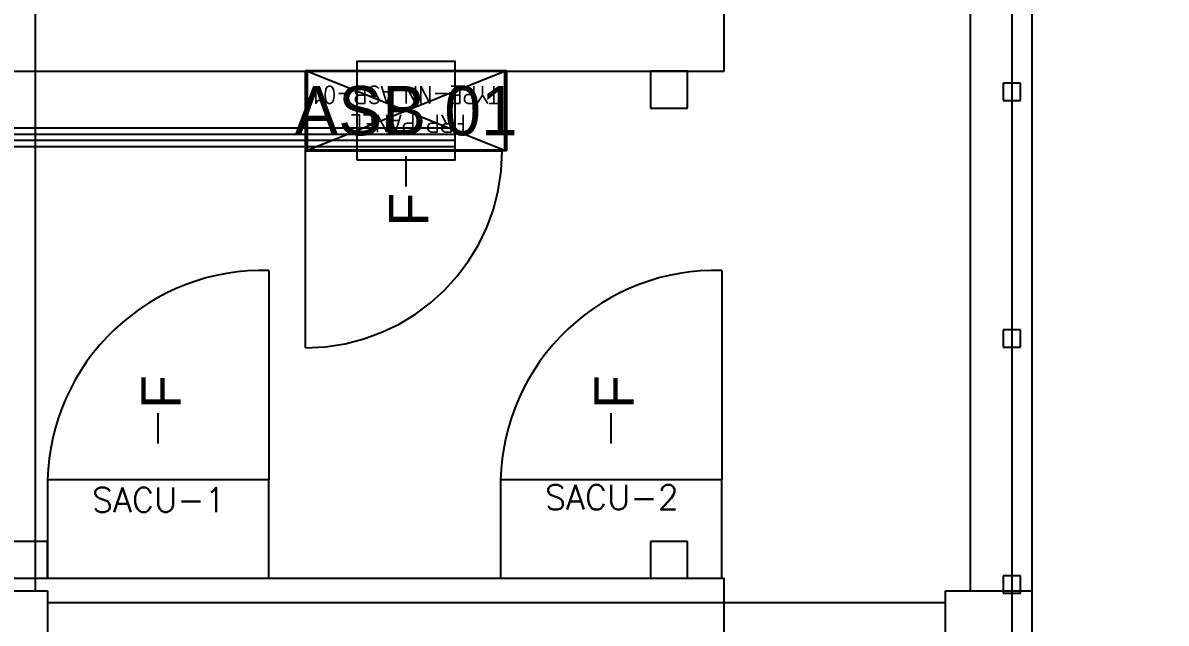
# Model space of a CAD drawing. Header units: metres. Extents: x 531689 to 532245, y 2673919 to 2674172.
# Drawn here: x 532011.279 to 532015.926, y 2674035.067 to 2674037.506 of the extents above; entities that cross this region are included whole.
import ezdxf
from ezdxf.enums import TextEntityAlignment as Align

# ---------------------------------------------------------------- set-up
doc = ezdxf.new("R2010")
doc.units = ezdxf.units.M
doc.header["$MEASUREMENT"] = 0
for name, pattern in [('DASHED', [0.75, 0.5, -0.25]), ('HIDDEN', [0.375, 0.25, -0.125]), ('PHANTOM', [63.5, 31.75, -6.35, 6.35, -6.35, 6.35, -6.35])]:
    doc.linetypes.add(name, pattern=pattern)
for name, color, linetype in [('1', 5, 'Continuous'), ('IDT', 7, 'Continuous'), ('LT Cable(AG) INV to LT Panel BL-02', 2, 'Continuous')]:
    doc.layers.add(name, color=color, linetype=linetype)
doc.styles.add('Arial', font='arial.ttf')
doc.styles.add('RomanS', font='romans.shx')
doc.styles.get("Standard").update_dxf_attribs({"font": 'Adani Regular.ttf'})

# ---------------------------------------------------------------- blocks, each defined once
blk = doc.blocks.new('IDT')
at = {"layer": 'IDT', "color": 8, "linetype": 'PHANTOM', "ltscale": 0.25}
blk.add_line((25.6331, 9.1603), (25.6331, 16.0353), dxfattribs=at)
at = {"layer": 'IDT', "color": 8}
for p, q in [((25.552, 15.0601), (25.552, 15.4101)), ((25.902, 15.4101), (25.902, 15.0601)), ((29.552, 15.0601), (29.552, 15.4101)), ((25.902, 15.1101), (29.552, 15.1101)), ((25.902, 15.0601), (25.552, 15.0601)), ((25.552, 12.4101), (25.552, 15.0601)), ((25.5981, 15.0703), (25.5981, 15.0003)), ((25.6681, 15.0703), (25.5981, 15.0703)), ((25.6681, 15.0003), (25.6681, 15.0703)), ((25.802, 12.4101), (25.802, 15.0601)), ((29.902, 15.0601), (29.552, 15.0601)), ((29.602, 12.4101), (29.602, 15.0601)), ((32.6992, 15.0097), (26.802, 15.0097)), ((26.951, 15.0097), (26.951, 14.8597)), ((27.101, 15.0097), (26.951, 15.0097)), ((27.101, 14.8597), (27.101, 15.0097)), ((29.552, 15.0097), (29.552, 14.8597)), ((29.702, 15.0097), (29.552, 15.0097)), ((25.5981, 15.0003), (25.6681, 15.0003)), ((26.951, 14.8597), (27.101, 14.8597)), ((29.552, 14.8597), (29.702, 14.8597)), ((25.5981, 14.0703), (25.5981, 14.0003)), ((25.6681, 14.0703), (25.5981, 14.0703)), ((25.6681, 14.0003), (25.6681, 14.0703)), ((25.5981, 14.0003), (25.6681, 14.0003)), ((27.686, 13.2732), (28.504, 13.2732)), ((27.686, 12.9462), (27.686, 13.2732)), ((27.695, 12.9497), (27.695, 13.2697)), ((27.695, 13.2697), (28.495, 13.2697)), ((28.495, 13.2697), (27.695, 12.9497)), ((28.495, 12.9497), (27.695, 13.2697)), ((28.495, 13.2697), (28.495, 12.9497)), ((28.504, 13.2732), (28.504, 12.9462)), ((25.5981, 13.0685), (25.5981, 12.9985)), ((25.6681, 13.0685), (25.5981, 13.0685)), ((25.6681, 12.9985), (25.6681, 13.0685)), ((26.951, 13.0997), (26.951, 12.9497)), ((27.101, 13.0997), (26.951, 13.0997)), ((27.101, 12.9497), (27.101, 13.0997)), ((25.5981, 12.9985), (25.6681, 12.9985)), ((32.6992, 12.9497), (26.802, 12.9497)), ((26.951, 12.9497), (27.101, 12.9497)), ((28.504, 12.9462), (27.686, 12.9462)), ((28.495, 12.9497), (27.695, 12.9497))]:
    blk.add_line(p, q, dxfattribs=at)
at = {"layer": 'IDT', "color": 8, "linetype": 'HIDDEN', "ltscale": 2.5}
for p, q in [((26.802, 15.2497), (26.802, 15.0097)), ((26.802, 12.9497), (26.802, 12.7097))]:
    blk.add_line(p, q, dxfattribs=at)
at = {"layer": 'IDT', "color": 7}
for p, q in [((27.711, 15.0097), (26.811, 15.0097)), ((26.811, 15.0097), (26.811, 14.6097)), ((27.711, 14.6097), (27.711, 15.0097)), ((29.552, 15.0097), (28.652, 15.0097)), ((28.652, 15.0097), (28.652, 14.6097)), ((29.552, 14.6097), (29.552, 15.0097)), ((26.811, 14.6097), (27.711, 14.6097)), ((28.652, 14.6097), (29.552, 14.6097)), ((27.261, 14.4621), (27.261, 14.4109)), ((29.102, 14.4621), (29.102, 14.4109)), ((27.261, 14.4109), (27.261, 14.3384)), ((29.102, 14.4109), (29.102, 14.3384)), ((28.095, 13.3458), (28.095, 13.4183)), ((28.095, 13.2947), (28.095, 13.3458)), ((27.686, 13.2732), (28.504, 13.2732)), ((27.686, 12.9462), (27.686, 13.2732)), ((28.504, 13.2732), (28.504, 12.9462)), ((28.504, 12.9462), (27.686, 12.9462))]:
    blk.add_line(p, q, dxfattribs=at)
at = {"layer": 'IDT', "color": 8, "linetype": 'DASHED', "ltscale": 5}
for p, q in [((26.811, 13.7589), (26.811, 14.6097)), ((26.811, 14.6097), (27.711, 14.6097)), ((28.652, 13.7589), (28.652, 14.6097)), ((28.652, 14.6097), (29.552, 14.6097)), ((28.504, 14.0732), (28.504, 13.2732)), ((28.4602, 13.2732), (27.704, 13.2732)), ((28.504, 13.2732), (28.4602, 13.2732))]:
    blk.add_line(p, q, dxfattribs=at)
for centre, radius, start, end in [((26.8361, 14.6339), 0.8753, 268.3615, 358.4192), ((28.6771, 14.6339), 0.8753, 268.3615, 358.4192), ((28.504, 13.2732), 0.8, 90, 180)]:
    blk.add_arc(centre, radius, start, end, dxfattribs=at)
at = {"layer": 'IDT', "color": 7, "ltscale": 0.1, "style": 'RomanS'}
for s, p in [('SACU-2', (27.5305, 14.7306)), ('SACU-1', (29.3715, 14.7409))]:
    blk.add_text(s, height=0.1, rotation=180, dxfattribs=at).set_placement(p)
at = {"layer": 'IDT', "color": 7, "style": 'Arial'}
for p in [(27.1698, 14.3212), (29.0108, 14.3212), (28.0038, 13.5801)]:
    blk.add_text('F', height=0.16, rotation=270, dxfattribs=at).set_placement(p)
at = {"layer": 'IDT', "color": 7, "style": 'RomanS', "width": 0.9}
for s, p in [('FRP PANEL', (27.8518, 13.1269)), ('TYPE-NN ASB-01', (27.7167, 13.0102))]:
    blk.add_text(s, height=0.07, dxfattribs=at).set_placement(p)
blk = doc.blocks.new('ASB')
at = {"layer": '1', "color": 5}
blk.add_lwpolyline([(-0.2, -0.2), (0.2, -0.2), (0.2, 0.2), (-0.2, 0.2)], close=True, dxfattribs=at)
at = {"layer": '1', "color": 7}
blk.add_attdef('ID', text='', height=0.2, dxfattribs=at).set_placement((0, 0), align=Align.MIDDLE_CENTER)

msp = doc.modelspace()

# ---------------------------------------------------------------- linework, layer by layer
at = {"layer": 'LT Cable(AG) INV to LT Panel BL-02', "color": 5}
for points in [[(532013.0363, 2674037.0778), (532007.5557, 2674037.0778, 0.024817), (532007.4665, 2674037.0733), (532006.1098, 2674036.9382, -0.051898), (532005.9244, 2674036.919), (532002.9112, 2674036.919, 0.414484), (532002.0112, 2674036.0181), (532002.0303, 2674015.3543, 0.083498), (532002.0801, 2674015.06), (532002.1807, 2674014.7702, -0.083731), (532002.2304, 2674014.4751), (532002.2304, 2673969.8522, 0.414214), (532003.1304, 2673968.9522), (532047.985, 2673968.9522, 0.414214), (532048.885, 2673969.8522), (532048.885, 2673970.1898)], [(532013.0363, 2674037.0528), (532007.5557, 2674037.0528, 0.024865), (532007.4663, 2674037.0483), (532006.1124, 2674036.9132, -0.051898), (532005.927, 2674036.894), (532002.9362, 2674036.894, 0.414484), (532002.0362, 2674035.9931), (532002.0553, 2674015.3585, 0.083498), (532002.1051, 2674015.0642), (532002.2057, 2674014.7744, -0.083731), (532002.2554, 2674014.4793), (532002.2554, 2674007.3772, 0.414214), (532003.1554, 2674006.4772), (532177.553, 2674006.4772, 0.414214), (532178.453, 2674007.3772), (532178.453, 2674007.6898)], [(532013.0363, 2674037.0278), (532007.5556, 2674037.0278, 0.024913), (532007.4661, 2674037.0233), (532006.115, 2674036.8882, -0.051898), (532005.9296, 2674036.869), (532002.9612, 2674036.869, 0.414484), (532002.0612, 2674035.9681), (532002.0803, 2674015.3628, 0.083498), (532002.1301, 2674015.0684), (532002.2307, 2674014.7786, -0.083731), (532002.2804, 2674014.4835), (532002.2804, 2674007.4022, 0.414214), (532003.1804, 2674006.5022), (532112.769, 2674006.5022, 0.414214), (532113.669, 2674007.4022), (532113.669, 2674007.6898)], [(532013.0363, 2674037.0028), (532007.5557, 2674037.0028, 0.024961), (532007.466, 2674036.9983), (532006.1176, 2674036.8632, -0.051898), (532005.9322, 2674036.844), (532002.9863, 2674036.844, 0.414484), (532002.0863, 2674035.9431), (532002.1053, 2674015.367, 0.083498), (532002.1551, 2674015.0727), (532002.2557, 2674014.7829, -0.083731), (532002.3054, 2674014.4877), (532002.3054, 2674007.4272, 0.414214), (532003.2054, 2674006.5272), (532047.985, 2674006.5272, 0.414214), (532048.885, 2674007.4272), (532048.885, 2674007.6898)]]:
    msp.add_lwpolyline(points, format="xyb", dxfattribs=at)

# ---------------------------------------------------------------- block references
at = {"layer": '1'}
msp.add_blockref('ASB', (532012.8363, 2674037.1492), dxfattribs=at).add_auto_attribs({'ID': 'ASB 01'})
at = {"layer": 'IDT', "color": 8, "rotation": 180}
msp.add_blockref('IDT', (532040.9313, 2674050.2589), dxfattribs=at)

doc.saveas('drawing.dxf')
